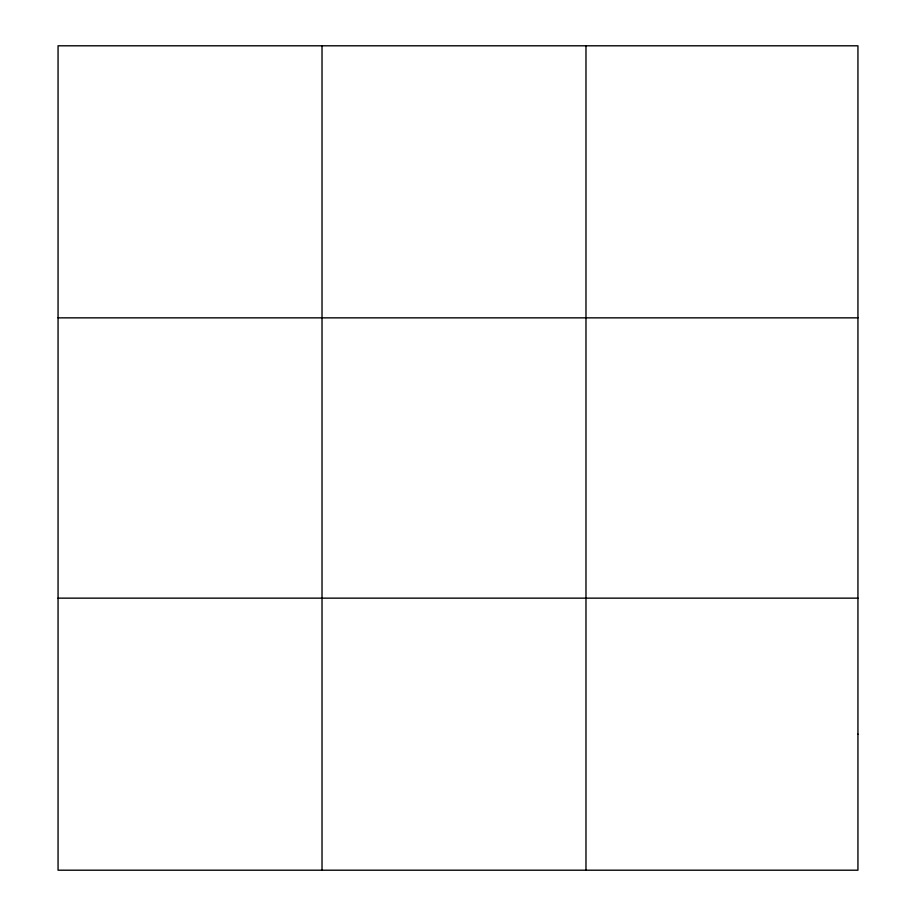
<?xml version="1.0" encoding="UTF-8"?>
<svg xmlns="http://www.w3.org/2000/svg" width="916" height="916" viewBox="0 0 916 916"><rect width="100%" height="100%" fill="white"/><g stroke="black" fill="none" stroke-linecap="round" stroke-linejoin="round"><path stroke-width="1.37" d="M322.02 870.2L322.02 45.8M585.977 870.2L585.977 45.8M58.063 317.852L857.937 317.852M58.063 598.148L857.937 598.148M857.937 734.174L857.937 870.2L58.063 870.2L58.063 45.8L857.937 45.8L857.937 734.174"/></g></svg>
